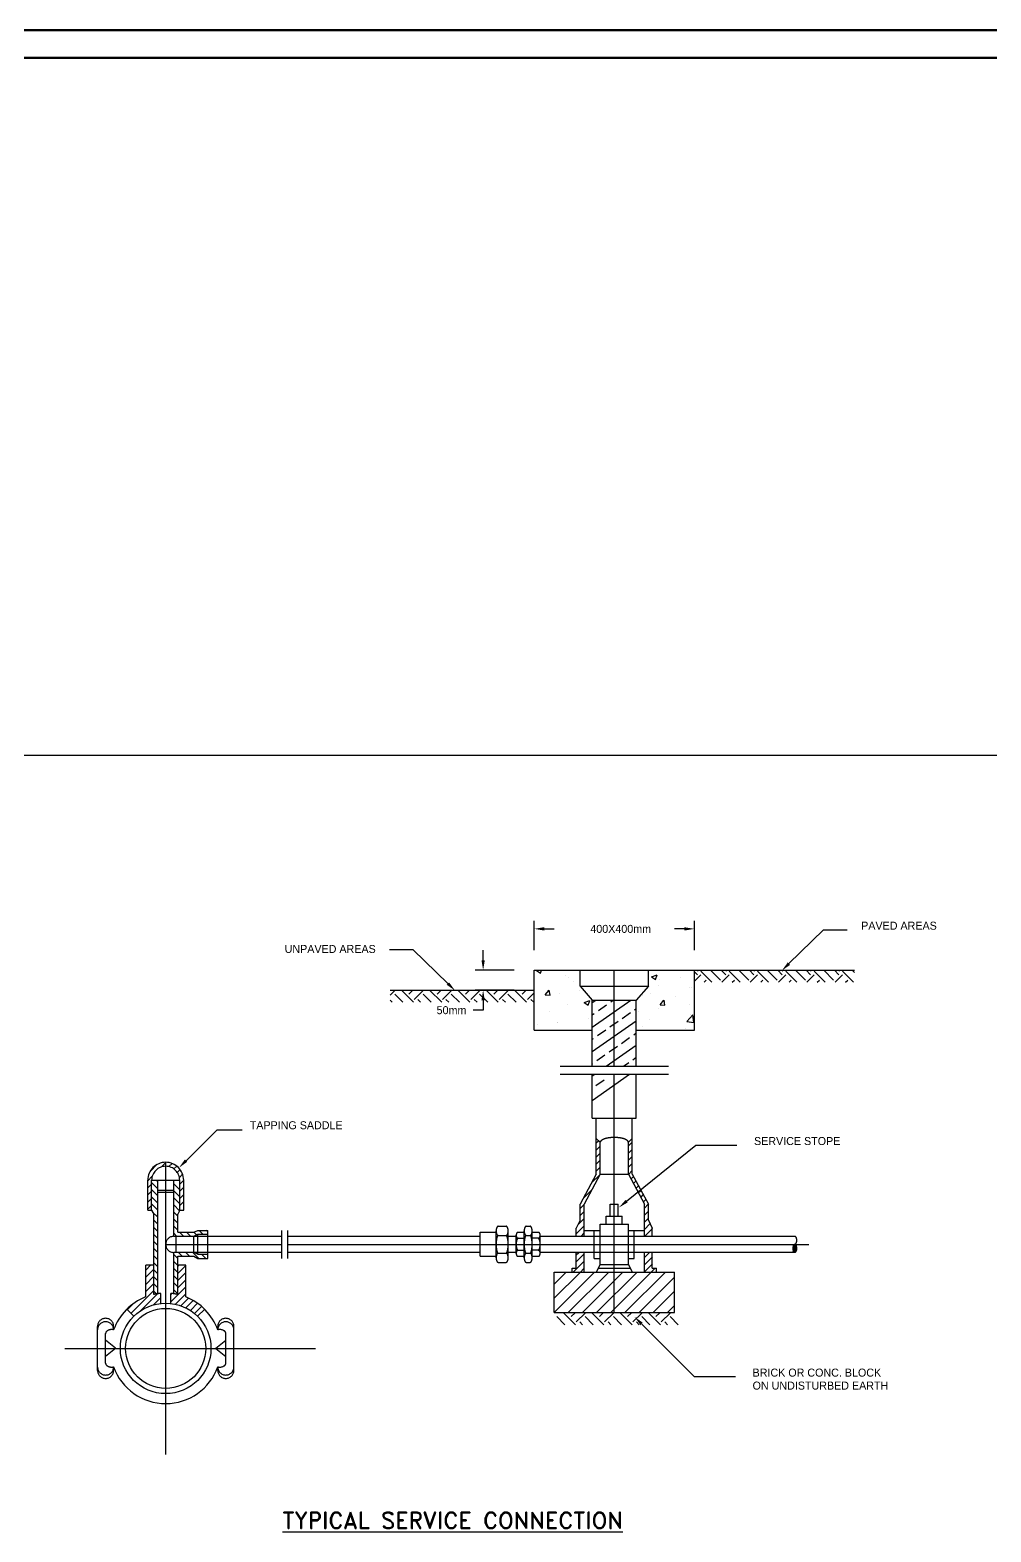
# Model space of a CAD drawing. Extents: x 787 to 1019, y 199 to 803.
# Drawn here: x 879.84 to 893.82, y 244.05 to 265.92 of the extents above; entities that cross this region are included whole.
import ezdxf
from ezdxf.enums import TextEntityAlignment as Align

# ---------------------------------------------------------------- set-up
doc = ezdxf.new("R2010")
doc.units = 0
doc.header["$MEASUREMENT"] = 0
doc.header["$PDMODE"] = 35
doc.header["$PDSIZE"] = 0.5
doc.linetypes.add('CENTER', pattern=[50.8, 31.75, -6.35, 6.35, -6.35])
doc.layers.get('0').update_dxf_attribs({"color": 252, "linetype": 'CONTINUOUS', "lineweight": 30})
doc.layers.get('Defpoints').update_dxf_attribs({"color": 252, "linetype": 'CONTINUOUS'})
for name, color, linetype in [('00', 7, 'CONTINUOUS'), ('A', 1, 'CENTER'), ('BORDER', 9, 'CONTINUOUS'), ('C', 1, 'CENTER')]:
    doc.layers.add(name, color=color, linetype=linetype)
doc.layers.add('UG-BORDER', color=20, linetype='CONTINUOUS', lineweight=80)
doc.styles.add('RD', font='ROMAND.shx', dxfattribs={"width": 1.2, "height": 200})

# ---------------------------------------------------------------- blocks, each defined once
blk = doc.blocks.new('*X74')
at = {"color": 0}
for p, q in [((247.1, 307.98), (246.71, 308.37)), ((247.1, 306.22), (245.6, 307.72)), ((247.1, 304.45), (245.6, 305.95)), ((247.1, 302.68), (245.6, 304.18)), ((252.6, 306.02), (251.1, 307.52)), ((252.6, 304.25), (251.1, 305.75)), ((252.6, 302.48), (251.1, 303.98)), ((247.1, 300.91), (245.6, 302.41)), ((247.1, 299.14), (245.82, 300.42)), ((252.54, 300.77), (251.1, 302.22)), ((252.1, 299.45), (251.1, 300.45)), ((247.1, 297.38), (246.1, 298.38)), ((247.1, 295.61), (246.1, 296.61)), ((252.1, 297.68), (251.1, 298.68)), ((252.1, 295.91), (251.1, 296.91)), ((247.1, 293.84), (246.1, 294.84)), ((247.1, 292.07), (246.1, 293.07)), ((251.87, 294.37), (251.1, 295.14)), ((253.64, 294.37), (252.64, 295.37)), ((255.4, 294.37), (254.4, 295.37)), ((256.81, 294.73), (256.15, 295.4)), ((258.44, 294.87), (257.44, 295.87)), ((259.6, 295.48), (259.21, 295.87)), ((247.1, 290.31), (246.1, 291.31)), ((247.1, 288.54), (246.1, 289.54)), ((252.1, 288.84), (251.1, 289.84)), ((253.33, 289.37), (252.33, 290.37)), ((255.1, 289.37), (254.1, 290.37)), ((257.37, 288.87), (255.87, 290.37)), ((259.14, 288.87), (258.14, 289.87)), ((247.1, 286.77), (246.1, 287.77)), ((247.1, 285), (246.1, 286)), ((252.1, 287.07), (251.1, 288.07)), ((252.1, 285.31), (251.1, 286.31)), ((247.1, 283.23), (246.1, 284.23)), ((247.1, 281.47), (246.1, 282.47)), ((252.1, 283.54), (251.1, 284.54)), ((252.1, 281.77), (251.1, 282.77)), ((246.81, 279.98), (246.1, 280.7)), ((252.1, 280), (251.1, 281))]:
    blk.add_line(p, q, dxfattribs=at)
blk = doc.blocks.new('*X71')
at = {"color": 0}
for p, q in [((294.28, 258.93), (294.58, 259.23)), ((294.28, 257.16), (296.28, 259.16)), ((294.28, 255.39), (296.28, 257.39)), ((294.28, 253.62), (296.28, 255.62)), ((292.53, 250.11), (296.28, 253.86)), ((292.53, 251.87), (292.83, 252.17)), ((293.69, 249.5), (296.28, 252.09)), ((295.07, 249.1), (296.98, 251.02)), ((296.31, 248.58), (298.15, 250.42)), ((297.43, 247.94), (299.23, 249.74)), ((298.45, 247.19), (300.23, 248.96))]:
    blk.add_line(p, q, dxfattribs=at)
blk = doc.blocks.new('*X72')
at = {"color": 0}
for p, q in [((286.28, 258), (287.51, 259.23)), ((286.28, 256.23), (288.28, 258.23)), ((286.28, 254.46), (288.28, 256.46)), ((282.57, 247.21), (288.28, 252.93)), ((284.92, 247.79), (289.23, 252.1)), ((286.28, 252.69), (288.28, 254.69)), ((281.69, 248.1), (283.31, 249.72)), ((288.23, 249.34), (290.03, 251.14))]:
    blk.add_line(p, q, dxfattribs=at)
blk = doc.blocks.new('*X73')
at = {"color": 0}
for p, q in [((245.18, 310.59), (246.88, 312.29)), ((248.08, 311.72), (249.23, 312.87)), ((249.9, 311.78), (250.7, 312.57)), ((251.12, 311.23), (251.84, 311.94)), ((244.6, 308.24), (245.75, 309.39)), ((251.99, 310.33), (252.71, 311.05)), ((252.52, 309.09), (253.33, 309.9)), ((252.6, 307.4), (253.6, 308.4)), ((244.6, 306.47), (245.6, 307.47)), ((244.6, 304.7), (245.6, 305.7)), ((252.6, 305.63), (253.6, 306.63)), ((252.6, 303.86), (253.6, 304.86)), ((244.6, 302.93), (245.6, 303.93)), ((244.6, 301.16), (245.6, 302.16)), ((252.6, 302.09), (253.6, 303.09))]:
    blk.add_line(p, q, dxfattribs=at)
blk = doc.blocks.new('*X79')
at = {"color": 0}
for p, q in [((346.1, 275.38), (356.08, 285.37)), ((346.1, 278.92), (352.55, 285.37)), ((346.1, 282.46), (349.01, 285.37)), ((349.62, 275.37), (359.62, 285.37)), ((353.15, 275.37), (363.15, 285.37)), ((356.69, 275.37), (366.69, 285.37)), ((360.22, 275.37), (370.22, 285.37)), ((363.76, 275.37), (373.76, 285.37)), ((367.29, 275.37), (376.1, 284.17)), ((370.83, 275.37), (376.1, 280.64)), ((374.37, 275.37), (376.1, 277.1))]:
    blk.add_line(p, q, dxfattribs=at)
blk = doc.blocks.new('*X75')
at = {"color": 0}
for p, q in [((356.6, 317.7), (357.16, 318.27)), ((356.6, 315.94), (357.6, 316.94)), ((364.6, 316.87), (365.6, 317.87)), ((364.6, 315.1), (365.6, 316.1)), ((356.6, 314.17), (357.6, 315.17)), ((356.6, 312.4), (357.6, 313.4)), ((356.6, 310.63), (357.6, 311.63)), ((364.6, 313.33), (365.6, 314.33)), ((364.6, 311.56), (365.6, 312.56)), ((355.45, 307.72), (357.59, 309.86)), ((364.62, 309.82), (365.6, 310.79)), ((365.24, 308.67), (365.89, 309.32)), ((365.85, 307.52), (366.5, 308.17)), ((353.43, 303.93), (355.57, 306.07)), ((366.47, 306.36), (367.12, 307.01)), ((367.08, 305.21), (367.73, 305.86)), ((367.7, 304.06), (368.35, 304.71)), ((352.6, 301.33), (353.6, 302.33)), ((352.6, 299.56), (353.6, 300.56)), ((368.31, 302.9), (368.96, 303.56)), ((368.6, 301.42), (369.58, 302.4)), ((368.6, 299.65), (369.6, 300.65)), ((351.6, 295.03), (353.6, 297.03)), ((352.02, 297.22), (353.6, 298.79)), ((368.6, 297.88), (369.6, 298.88)), ((368.6, 296.12), (370.01, 297.53)), ((352.71, 294.37), (353.6, 295.26)), ((368.62, 294.37), (370.6, 296.35)), ((370.38, 294.37), (370.6, 294.58)), ((351.6, 289.72), (352.24, 290.37)), ((351.6, 287.96), (353.6, 289.96)), ((368.6, 289.05), (369.92, 290.37)), ((368.6, 287.28), (370.6, 289.28)), ((350.78, 285.37), (353.6, 288.19)), ((352.55, 285.37), (353.6, 286.42)), ((368.6, 285.51), (370.6, 287.51)), ((370.22, 285.37), (371.22, 286.37))]:
    blk.add_line(p, q, dxfattribs=at)
blk = doc.blocks.new('*X76')
at = {"color": 0}
for p, q in [((405.67, 291.47), (406.42, 292.23)), ((405.67, 291.29), (406.5, 292.12)), ((406.53, 290.68), (405.67, 291.53)), ((406.46, 290.57), (405.67, 291.36)), ((405.68, 291.13), (406.55, 292)), ((406.38, 290.47), (405.68, 291.18)), ((405.69, 291.67), (406.33, 292.31)), ((406.58, 290.8), (405.69, 291.69)), ((405.71, 290.98), (406.6, 291.87)), ((406.28, 290.4), (405.71, 290.97)), ((406.62, 290.94), (405.72, 291.84)), ((405.74, 291.9), (406.21, 292.37)), ((405.74, 290.84), (406.63, 291.73)), ((406.65, 291.09), (405.77, 291.97)), ((405.79, 290.71), (406.66, 291.58)), ((406.13, 290.37), (405.79, 290.71)), ((406.66, 291.25), (405.82, 292.09)), ((405.85, 290.59), (406.67, 291.41)), ((406.67, 291.42), (405.89, 292.2)), ((405.93, 290.5), (406.66, 291.23)), ((406.65, 291.62), (405.98, 292.29)), ((406.02, 290.41), (406.64, 291.03)), ((406.61, 291.83), (406.09, 292.36)), ((406.16, 290.37), (406.57, 290.78)), ((406.49, 292.13), (406.27, 292.35))]:
    blk.add_line(p, q, dxfattribs=at)
blk = doc.blocks.new('*X80')
at = {"color": 0}
for p, q in [((341.66, 360.81), (341.81, 360.87)), ((341.66, 360.81), (342.66, 360.14)), ((342.66, 360.14), (342.9, 360.87)), ((348.95, 359.58), (348.95, 359.58)), ((349.77, 358.99), (349.77, 358.99)), ((350.8, 357.93), (350.8, 357.93)), ((370.4, 359.21), (371.8, 359.75)), ((370.4, 359.21), (371.4, 358.54)), ((371.4, 358.54), (371.8, 359.75)), ((372.15, 357.03), (372.15, 357.03)), ((372.51, 358.45), (372.51, 358.45)), ((377.51, 359.11), (377.51, 359.11)), ((379.92, 356.59), (379.92, 356.59)), ((380.29, 356.52), (380.29, 356.52)), ((343.86, 354.74), (344.82, 355.89)), ((343.86, 354.74), (345.06, 354.64)), ((344.34, 355.69), (344.34, 355.69)), ((345.06, 354.64), (344.82, 355.89)), ((347.3, 355.13), (347.3, 355.13)), ((352.3, 355.79), (352.3, 355.79)), ((353.6, 352.76), (355, 353.3)), ((353.6, 352.76), (354.59, 352.09)), ((354.59, 352.09), (355, 353.3)), ((368.25, 354.58), (368.25, 354.58)), ((370.02, 355.11), (370.02, 355.11)), ((372.55, 352.23), (373.51, 353.38)), ((373.75, 352.13), (373.52, 353.38)), ((376.37, 354.34), (376.37, 354.34)), ((344.93, 350.58), (344.93, 350.58)), ((349.53, 352.33), (349.53, 352.33)), ((367.25, 350.56), (367.25, 350.56)), ((372.25, 351.22), (372.25, 351.22)), ((372.55, 352.23), (373.75, 352.13)), ((379.17, 348.06), (380.73, 349.69)), ((379.83, 352.22), (379.83, 352.22)), ((380.05, 349.86), (380.05, 349.86)), ((380.95, 347.79), (380.73, 349.69)), ((342.03, 347.24), (342.03, 347.24)), ((346.82, 347.76), (346.82, 347.76)), ((347.04, 347.9), (347.04, 347.9)), ((354.62, 348.9), (354.62, 348.9)), ((368.17, 346.86), (368.17, 346.86)), ((369.78, 348.45), (369.78, 348.45)), ((378.85, 346.41), (378.85, 346.41)), ((379.17, 348.06), (380.95, 347.79))]:
    blk.add_line(p, q, dxfattribs=at)
blk = doc.blocks.new('*X77')
at = {"color": 0}
for p, q in [((305.1, 354.59), (306.37, 355.87)), ((305.62, 352.87), (305.1, 353.4)), ((308.27, 352.87), (306.27, 354.88)), ((310.93, 352.87), (307.93, 355.87)), ((309.8, 354.88), (310.79, 355.87)), ((311.13, 353.55), (313.44, 355.87)), ((312.69, 352.87), (312.01, 353.55)), ((315.35, 352.87), (313.34, 354.88)), ((318, 352.87), (315, 355.87)), ((316.87, 354.88), (317.86, 355.87)), ((318.2, 353.55), (320.52, 355.87)), ((319.76, 352.87), (319.08, 353.55)), ((322.42, 352.87), (320.41, 354.88)), ((325.07, 352.87), (322.07, 355.87)), ((323.94, 354.88), (324.93, 355.87)), ((325.27, 353.55), (327.59, 355.87)), ((326.84, 352.87), (326.15, 353.55)), ((329.49, 352.87), (327.48, 354.88)), ((332.14, 352.87), (329.14, 355.87)), ((331.01, 354.88), (332.01, 355.87)), ((332.34, 353.55), (334.66, 355.87)), ((333.91, 352.87), (333.22, 353.55)), ((336.56, 352.87), (334.55, 354.88)), ((339.21, 352.87), (336.21, 355.87)), ((338.09, 354.88), (339.08, 355.87)), ((339.41, 353.55), (341.1, 355.24)), ((340.98, 352.87), (340.3, 353.55))]:
    blk.add_line(p, q, dxfattribs=at)
blk = doc.blocks.new('*X78')
at = {"color": 0}
for p, q in [((381.84, 359.74), (381.1, 360.48)), ((381.84, 360.62), (382.08, 360.87)), ((385.48, 357.87), (382.72, 360.62)), ((387.58, 358.41), (385.13, 360.87)), ((388.91, 359.74), (387.78, 360.87)), ((388.91, 360.62), (389.15, 360.87)), ((392.55, 357.87), (389.79, 360.62)), ((394.65, 358.41), (392.2, 360.87)), ((395.98, 359.74), (394.85, 360.87)), ((395.98, 360.62), (396.23, 360.87)), ((399.62, 357.87), (396.86, 360.62)), ((401.73, 358.41), (399.27, 360.87)), ((403.05, 359.74), (401.92, 360.87)), ((403.05, 360.62), (403.3, 360.87)), ((406.69, 357.87), (403.93, 360.62)), ((408.8, 358.41), (406.34, 360.87)), ((410.12, 359.74), (408.99, 360.87)), ((410.12, 360.62), (410.37, 360.87)), ((413.76, 357.87), (411.01, 360.62)), ((415.87, 358.41), (413.41, 360.87)), ((417.19, 359.74), (416.06, 360.87)), ((417.19, 360.62), (417.44, 360.87)), ((420.83, 357.87), (418.08, 360.62)), ((421.1, 360.26), (420.48, 360.87)), ((381.1, 358.11), (382.72, 359.74)), ((383.5, 357.87), (384.05, 358.41)), ((387.92, 357.87), (389.79, 359.74)), ((390.57, 357.87), (391.12, 358.41)), ((394.99, 357.87), (396.86, 359.74)), ((397.65, 357.87), (398.19, 358.41)), ((402.06, 357.87), (403.93, 359.74)), ((404.72, 357.87), (405.26, 358.41)), ((409.14, 357.87), (411.01, 359.74)), ((411.79, 357.87), (412.33, 358.41)), ((416.21, 357.87), (418.08, 359.74)), ((418.86, 357.87), (419.4, 358.41))]:
    blk.add_line(p, q, dxfattribs=at)

msp = doc.modelspace()

# ---------------------------------------------------------------- linework, layer by layer
at = {"color": 0, "linetype": 'ByBlock'}
for p, q in [((887.171, 252.525), (887.171, 252.951)), ((887.317, 252.835), (887.462, 252.835)), ((889.357, 252.835), (889.211, 252.835)), ((889.502, 252.525), (889.502, 252.951)), ((886.428, 252.379), (886.428, 252.525)), ((886.88, 252.234), (886.312, 252.234)), ((886.88, 251.942), (886.312, 251.942)), ((886.428, 251.796), (886.428, 251.651)), ((886.428, 251.651), (886.282, 251.651))]:
    msp.add_line(p, q, dxfattribs=at)
at = {"color": 0}
for p, q in [((888.016, 251.405), (888.575, 251.796)), ((888.016, 251.761), (888.067, 251.796)), ((888.106, 251.646), (888.225, 251.729)), ((888.285, 251.771), (888.321, 251.796)), ((888.016, 251.583), (888.046, 251.604)), ((888.452, 251.532), (888.571, 251.616)), ((888.631, 251.658), (888.657, 251.676)), ((888.016, 251.049), (888.657, 251.498)), ((888.094, 251.282), (888.213, 251.365)), ((888.273, 251.407), (888.392, 251.491)), ((888.619, 251.294), (888.657, 251.32)), ((888.016, 251.227), (888.034, 251.24)), ((888.218, 250.835), (888.657, 251.142)), ((888.261, 251.043), (888.381, 251.127)), ((888.44, 251.168), (888.56, 251.252)), ((888.016, 250.871), (888.022, 250.876)), ((888.082, 250.918), (888.201, 251.001)), ((888.472, 250.835), (888.548, 250.888)), ((888.607, 250.93), (888.657, 250.965)), ((888.016, 250.338), (888.56, 250.718)), ((888.016, 250.694), (888.052, 250.718)), ((888.07, 250.554), (888.19, 250.637)), ((887.618, 247.071), (887.501, 247.188)), ((887.773, 247.071), (887.598, 247.246)), ((887.707, 247.188), (887.765, 247.246)), ((887.784, 247.111), (887.919, 247.246)), ((888.03, 247.071), (887.913, 247.188)), ((888.185, 247.071), (888.01, 247.246)), ((888.119, 247.188), (888.177, 247.246)), ((888.196, 247.111), (888.331, 247.246)), ((888.442, 247.071), (888.325, 247.188)), ((888.597, 247.071), (888.422, 247.246)), ((888.531, 247.188), (888.589, 247.246)), ((888.608, 247.111), (888.743, 247.246)), ((888.854, 247.071), (888.737, 247.188)), ((889.009, 247.071), (888.834, 247.246)), ((888.943, 247.188), (889.001, 247.246)), ((889.021, 247.111), (889.156, 247.246)), ((889.266, 247.071), (889.149, 247.188)), ((887.876, 247.071), (887.836, 247.111)), ((888.288, 247.071), (888.248, 247.111)), ((888.7, 247.071), (888.66, 247.111)), ((889.112, 247.071), (889.072, 247.111))]:
    msp.add_line(p, q, dxfattribs=at)
at = {"color": 0, "linetype": 'ByBlock'}
for points in [[(887.317, 252.859), (887.317, 252.811), (887.171, 252.835)], [(889.357, 252.859), (889.357, 252.811), (889.502, 252.835)], [(886.404, 252.379), (886.452, 252.379), (886.428, 252.234)], [(886.404, 251.796), (886.452, 251.796), (886.428, 251.942)]]:
    msp.add_solid(points, dxfattribs=at)
at = {"layer": 'A', "color": 0}
for p, q in [((890.878, 252.329), (891.383, 252.823)), ((891.383, 252.823), (891.726, 252.823)), ((885.411, 252.532), (885.068, 252.532)), ((885.916, 252.038), (885.411, 252.532)), ((882.105, 249.459), (882.556, 249.909)), ((882.556, 249.909), (882.92, 249.909)), ((888.516, 248.869), (889.522, 249.687)), ((889.522, 249.687), (890.121, 249.687)), ((888.735, 247.081), (889.501, 246.315)), ((889.501, 246.315), (890.1, 246.315))]:
    msp.add_line(p, q, dxfattribs=at)
at = {"layer": 'A'}
for p, q in [((887.171, 252.234), (888.832, 252.234)), ((887.171, 251.359), (887.171, 252.234)), ((887.841, 252), (887.841, 252.234)), ((888.832, 252.234), (889.502, 252.234)), ((888.832, 252), (888.832, 252.234)), ((889.502, 252.234), (891.833, 252.234)), ((889.502, 251.359), (889.502, 252.234)), ((887.841, 252), (888.832, 252)), ((887.841, 252), (888.016, 251.796)), ((888.832, 252), (888.657, 251.796)), ((885.073, 251.942), (887.171, 251.942)), ((888.016, 250.835), (888.016, 251.796)), ((888.016, 251.796), (888.657, 251.796)), ((888.657, 250.835), (888.657, 251.796)), ((887.171, 251.359), (888.016, 251.359)), ((888.657, 251.359), (889.502, 251.359)), ((887.55, 250.835), (889.123, 250.835)), ((887.55, 250.718), (889.123, 250.718)), ((888.016, 250.077), (888.016, 250.718)), ((888.657, 250.077), (888.657, 250.718)), ((888.016, 250.077), (888.657, 250.077)), ((888.074, 249.261), (888.074, 250.077)), ((888.599, 249.261), (888.599, 250.077)), ((888.133, 249.728), (888.074, 249.782)), ((888.541, 249.728), (888.599, 249.782)), ((888.133, 249.261), (888.133, 249.728)), ((888.541, 249.261), (888.541, 249.728)), ((881.547, 248.737), (881.547, 249.174)), ((881.605, 248.737), (881.605, 249.174)), ((881.605, 249.174), (881.809, 249.174)), ((881.693, 247.522), (881.693, 249.174)), ((881.809, 249.174), (882.013, 249.174)), ((881.926, 248.358), (881.926, 249.174)), ((882.013, 248.737), (882.013, 249.174)), ((882.072, 248.737), (882.072, 249.174)), ((888.074, 249.261), (887.841, 248.824)), ((888.133, 249.261), (887.9, 248.824)), ((888.133, 249.261), (888.541, 249.261)), ((888.541, 249.261), (888.774, 248.824)), ((888.599, 249.261), (888.832, 248.824)), ((881.693, 249.028), (881.926, 249.028)), ((881.693, 248.999), (881.926, 248.999)), ((881.547, 248.737), (881.605, 248.737)), ((881.605, 248.737), (881.635, 248.679)), ((881.635, 247.511), (881.635, 248.679)), ((882.013, 248.737), (881.984, 248.679)), ((881.984, 248.416), (881.984, 248.679)), ((882.013, 248.737), (882.072, 248.737)), ((887.841, 248.591), (887.841, 248.824)), ((887.9, 248.358), (887.9, 248.824)), ((888.278, 248.649), (888.278, 248.824)), ((888.278, 248.824), (888.395, 248.824)), ((888.395, 248.649), (888.395, 248.824)), ((888.774, 248.358), (888.774, 248.824)), ((888.832, 248.591), (888.832, 248.824)), ((886.647, 248.504), (886.763, 248.504)), ((887.055, 248.504), (887.113, 248.504)), ((887.841, 248.591), (887.783, 248.475)), ((887.783, 248.358), (887.783, 248.475)), ((888.133, 248.533), (888.541, 248.533)), ((888.133, 247.95), (888.133, 248.533)), ((888.22, 248.533), (888.22, 248.649)), ((888.22, 248.649), (888.453, 248.649)), ((888.453, 248.533), (888.453, 248.649)), ((888.541, 247.95), (888.541, 248.533)), ((888.832, 248.591), (888.89, 248.475)), ((888.89, 248.358), (888.89, 248.475)), ((881.926, 248.358), (883.499, 248.358)), ((881.957, 248.358), (881.957, 248.125)), ((881.984, 248.416), (882.217, 248.416)), ((882.217, 248.416), (882.276, 248.445)), ((882.217, 248.358), (882.276, 248.387)), ((882.217, 248.125), (882.217, 248.358)), ((882.276, 248.445), (882.421, 248.445)), ((882.276, 248.387), (882.421, 248.387)), ((882.276, 248.096), (882.276, 248.387)), ((882.421, 248.387), (882.421, 248.445)), ((882.421, 248.037), (882.421, 248.445)), ((883.499, 248.037), (883.499, 248.445)), ((883.587, 248.037), (883.587, 248.445)), ((883.587, 248.358), (886.384, 248.358)), ((886.384, 248.416), (886.617, 248.416)), ((886.384, 248.067), (886.384, 248.416)), ((886.617, 248.046), (886.617, 248.437)), ((886.647, 248.37), (886.763, 248.37)), ((886.792, 248.046), (886.792, 248.437)), ((886.792, 248.358), (886.909, 248.358)), ((886.909, 248.11), (886.909, 248.373)), ((886.938, 248.416), (887.025, 248.416)), ((886.938, 248.329), (887.025, 248.329)), ((887.025, 248.046), (887.025, 248.437)), ((887.055, 248.37), (887.113, 248.37)), ((887.142, 248.046), (887.142, 248.437)), ((887.142, 248.416), (887.229, 248.416)), ((887.229, 248.329), (887.142, 248.329)), ((887.258, 248.11), (887.258, 248.373)), ((887.258, 248.358), (890.963, 248.358)), ((887.783, 248.358), (887.9, 248.358)), ((887.9, 248.445), (888.133, 248.445)), ((888.045, 248.037), (888.045, 248.445)), ((888.541, 248.445), (888.774, 248.445)), ((888.628, 248.037), (888.628, 248.445)), ((888.774, 248.358), (888.89, 248.358)), ((881.926, 248.125), (883.499, 248.125)), ((881.926, 247.522), (881.926, 248.125)), ((881.984, 248.067), (882.217, 248.067)), ((881.984, 247.511), (881.984, 248.067)), ((882.217, 248.125), (882.276, 248.096)), ((882.217, 248.067), (882.276, 248.037)), ((882.276, 248.096), (882.421, 248.096)), ((882.276, 248.037), (882.421, 248.037)), ((883.587, 248.125), (886.384, 248.125)), ((886.384, 248.067), (886.617, 248.067)), ((886.647, 248.113), (886.763, 248.113)), ((886.792, 248.125), (886.909, 248.125)), ((886.938, 248.154), (887.025, 248.154)), ((886.938, 248.067), (887.025, 248.067)), ((887.055, 248.113), (887.113, 248.113)), ((887.229, 248.154), (887.142, 248.154)), ((887.142, 248.067), (887.229, 248.067)), ((887.258, 248.125), (890.963, 248.125)), ((887.783, 247.892), (887.783, 248.125)), ((887.783, 248.125), (887.9, 248.125)), ((887.9, 247.834), (887.9, 248.125)), ((888.045, 248.037), (888.133, 248.037)), ((888.541, 248.037), (888.628, 248.037)), ((888.774, 247.834), (888.774, 248.125)), ((888.774, 248.125), (888.89, 248.125)), ((888.89, 247.892), (888.89, 248.125)), ((881.518, 247.476), (881.518, 247.937)), ((881.635, 247.937), (881.518, 247.937)), ((882.101, 247.937), (881.984, 247.937)), ((882.101, 247.476), (882.101, 247.937)), ((886.647, 247.979), (886.763, 247.979)), ((887.055, 247.979), (887.113, 247.979)), ((887.462, 247.834), (889.211, 247.834)), ((887.462, 247.251), (887.462, 247.834)), ((887.725, 247.834), (887.725, 247.892)), ((887.725, 247.892), (887.783, 247.892)), ((888.133, 247.95), (888.074, 247.834)), ((888.104, 247.892), (888.57, 247.892)), ((888.133, 247.95), (888.541, 247.95)), ((888.541, 247.95), (888.599, 247.834)), ((888.774, 247.834), (888.949, 247.834)), ((888.89, 247.892), (888.949, 247.892)), ((888.949, 247.834), (888.949, 247.892)), ((889.211, 247.251), (889.211, 247.834)), ((881.737, 247.381), (881.737, 247.527)), ((881.882, 247.381), (881.882, 247.527)), ((881.345, 247.193), (881.242, 247.296)), ((882.274, 247.193), (882.377, 247.296)), ((887.462, 247.251), (889.211, 247.251)), ((880.819, 246.406), (880.819, 247.047)), ((880.935, 246.51), (880.935, 246.943)), ((881.052, 246.996), (881.052, 247.047)), ((882.567, 246.996), (882.567, 247.047)), ((882.684, 246.51), (882.684, 246.943)), ((882.8, 246.406), (882.8, 247.047)), ((881.078, 246.729), (880.935, 246.846)), ((881.078, 246.724), (880.935, 246.607)), ((882.541, 246.729), (882.684, 246.846)), ((882.541, 246.724), (882.684, 246.607)), ((881.052, 246.406), (881.052, 246.456)), ((882.567, 246.406), (882.567, 246.456))]:
    msp.add_line(p, q, dxfattribs=at)
for points in [[(888.541, 249.728, 0.224478), (888.53, 249.749, 0.090157), (888.481, 249.777, 0.047009), (888.42, 249.791, 0.035007), (888.337, 249.797, 0.035007), (888.253, 249.791, 0.047009), (888.192, 249.777, 0.090157), (888.143, 249.749, 0.224478), (888.133, 249.728, 0.224478)], [(886.647, 248.504, 0.192625), (886.637, 248.5, 0.100207), (886.626, 248.484, 0.058051), (886.62, 248.464, 0.044575), (886.617, 248.437, 0.044575), (886.62, 248.409, 0.058051), (886.626, 248.389, 0.100207), (886.637, 248.373, 0.192625), (886.647, 248.37, 0.192625)], [(886.763, 248.504, -0.192625), (886.773, 248.5, -0.100207), (886.784, 248.484, -0.058051), (886.79, 248.464, -0.044575), (886.792, 248.437, -0.044575), (886.79, 248.409, -0.058051), (886.784, 248.389, -0.100207), (886.773, 248.373, -0.192625), (886.763, 248.37, -0.192625)], [(887.055, 248.504, 0.192625), (887.045, 248.5, 0.100207), (887.034, 248.484, 0.058051), (887.028, 248.464, 0.044575), (887.025, 248.437, 0.044575), (887.028, 248.409, 0.058051), (887.034, 248.389, 0.100207), (887.045, 248.373, 0.192625), (887.055, 248.37, 0.192625)], [(887.113, 248.504, -0.192625), (887.122, 248.5, -0.100207), (887.133, 248.484, -0.058051), (887.139, 248.464, -0.044575), (887.142, 248.437, -0.044575), (887.139, 248.409, -0.058051), (887.133, 248.389, -0.100207), (887.122, 248.373, -0.192625), (887.113, 248.37, -0.192625)], [(886.647, 248.37, 0.27379), (886.638, 248.365, 0.069702), (886.626, 248.332, 0.032415), (886.62, 248.294, 0.02347), (886.617, 248.241, 0.02347), (886.62, 248.189, 0.032415), (886.626, 248.151, 0.069702), (886.638, 248.118, 0.27379), (886.647, 248.113, 0.27379)], [(886.763, 248.37, -0.27379), (886.771, 248.365, -0.069702), (886.784, 248.332, -0.032415), (886.79, 248.294, -0.02347), (886.792, 248.241, -0.02347), (886.79, 248.189, -0.032415), (886.784, 248.151, -0.069702), (886.771, 248.118, -0.27379), (886.763, 248.113, -0.27379)], [(886.938, 248.416, 0.139889), (886.927, 248.413, 0.107118), (886.917, 248.403, 0.079812), (886.911, 248.39, 0.067459), (886.909, 248.373, 0.067459)], [(886.909, 248.373, 0.067459), (886.911, 248.355, 0.079812), (886.917, 248.342, 0.107118), (886.927, 248.332, 0.139889), (886.938, 248.329, 0.139889)], [(886.938, 248.329, 0.22708), (886.929, 248.325, 0.089204), (886.917, 248.303, 0.046169), (886.911, 248.277, 0.034314), (886.909, 248.241, 0.034314), (886.911, 248.206, 0.046169), (886.917, 248.18, 0.089204), (886.929, 248.158, 0.22708), (886.938, 248.154, 0.22708)], [(887.055, 248.37, 0.27379), (887.046, 248.365, 0.069702), (887.034, 248.332, 0.032415), (887.028, 248.294, 0.02347), (887.025, 248.241, 0.02347), (887.028, 248.189, 0.032415), (887.034, 248.151, 0.069702), (887.046, 248.118, 0.27379), (887.055, 248.113, 0.27379)], [(887.113, 248.37, -0.27379), (887.121, 248.365, -0.069702), (887.133, 248.332, -0.032415), (887.139, 248.294, -0.02347), (887.142, 248.241, -0.02347), (887.139, 248.189, -0.032415), (887.133, 248.151, -0.069702), (887.121, 248.118, -0.27379), (887.113, 248.113, -0.27379)], [(887.229, 248.416, -0.139889), (887.24, 248.413, -0.107118), (887.25, 248.403, -0.079812), (887.256, 248.39, -0.067459), (887.258, 248.373, -0.067459)], [(887.258, 248.373, -0.067459), (887.256, 248.355, -0.079812), (887.25, 248.342, -0.107118), (887.24, 248.332, -0.139889), (887.229, 248.329, -0.139889)], [(887.229, 248.329, -0.22708), (887.238, 248.325, -0.089204), (887.25, 248.303, -0.046169), (887.256, 248.277, -0.034314), (887.258, 248.241, -0.034314), (887.256, 248.206, -0.046169), (887.25, 248.18, -0.089204), (887.238, 248.158, -0.22708), (887.229, 248.154, -0.22708)], [(890.993, 248.3, 0.051099), (890.99, 248.323, 0.064948), (890.984, 248.341, 0.104203), (890.973, 248.354, 0.174705), (890.963, 248.358, 0.174705)], [(890.963, 248.241, 0.174705), (890.973, 248.245, 0.104203), (890.984, 248.259, 0.064948), (890.99, 248.276, 0.051099), (890.993, 248.3, 0.051099)], [(886.647, 248.113, 0.192625), (886.637, 248.109, 0.100207), (886.626, 248.094, 0.058051), (886.62, 248.073, 0.044575), (886.617, 248.046, 0.044575), (886.62, 248.019, 0.058051), (886.626, 247.999, 0.100207), (886.637, 247.983, 0.192625), (886.647, 247.979, 0.192625)], [(886.763, 248.113, -0.192625), (886.773, 248.109, -0.100207), (886.784, 248.094, -0.058051), (886.79, 248.073, -0.044575), (886.792, 248.046, -0.044575), (886.79, 248.019, -0.058051), (886.784, 247.999, -0.100207), (886.773, 247.983, -0.192625), (886.763, 247.979, -0.192625)], [(886.909, 248.11, -0.067459), (886.911, 248.128, -0.079812), (886.917, 248.141, -0.107118), (886.927, 248.151, -0.139889), (886.938, 248.154, -0.139889)], [(886.938, 248.067, -0.139889), (886.927, 248.07, -0.107118), (886.917, 248.079, -0.079812), (886.911, 248.093, -0.067459), (886.909, 248.11, -0.067459)], [(887.055, 248.113, 0.192625), (887.045, 248.109, 0.100207), (887.034, 248.094, 0.058051), (887.028, 248.073, 0.044575), (887.025, 248.046, 0.044575), (887.028, 248.019, 0.058051), (887.034, 247.999, 0.100207), (887.045, 247.983, 0.192625), (887.055, 247.979, 0.192625)], [(887.113, 248.113, -0.192625), (887.122, 248.109, -0.100207), (887.133, 248.094, -0.058051), (887.139, 248.073, -0.044575), (887.142, 248.046, -0.044575), (887.139, 248.019, -0.058051), (887.133, 247.999, -0.100207), (887.122, 247.983, -0.192625), (887.113, 247.979, -0.192625)], [(887.258, 248.11, 0.067459), (887.256, 248.128, 0.079812), (887.25, 248.141, 0.107118), (887.24, 248.151, 0.139889), (887.229, 248.154, 0.139889)], [(887.229, 248.067, 0.139889), (887.24, 248.07, 0.107118), (887.25, 248.079, 0.079812), (887.256, 248.093, 0.067459), (887.258, 248.11, 0.067459)]]:
    msp.add_lwpolyline(points, format="xyb", dxfattribs=at)
msp.add_lwpolyline([(890.993, 248.183, 0.051099), (890.99, 248.207, 0.064948), (890.984, 248.224, 0.104203), (890.973, 248.238, 0.174705), (890.963, 248.241, 0.174705), (890.954, 248.238, 0.104203), (890.943, 248.224, 0.064948), (890.937, 248.207, 0.051099), (890.934, 248.183, 0.051099), (890.937, 248.16, 0.064948), (890.943, 248.142, 0.104203), (890.954, 248.128, 0.174705), (890.963, 248.125, 0.174705), (890.973, 248.128, 0.104203), (890.984, 248.142, 0.064948), (890.99, 248.16, 0.051099)], format="xyb", close=True, dxfattribs=at)
for radius in [0.659, 0.583]:
    msp.add_circle((881.809, 246.726), radius, dxfattribs=at)
for centre, radius, start, end in [((881.809, 249.174), 0.262, 0, 180), ((881.809, 249.174), 0.204, 0, 180), ((881.926, 248.241), 0.117, 90, 270), ((881.809, 246.726), 0.804, 111.2427, 160.4335), ((881.809, 246.726), 0.804, 95.197, 102.5559), ((881.809, 246.726), 0.804, 77.4441, 84.803), ((881.809, 246.726), 0.804, 19.5665, 68.7573), ((880.935, 247.047), 0.117, 0, 180), ((882.684, 247.047), 0.117, 0, 180), ((880.935, 246.997), 0.117, 0, 180), ((880.976, 246.943), 0.0408, 127.5146, 180), ((881.022, 246.883), 0.117, 75.2753, 127.5146), ((882.684, 246.997), 0.117, 0, 180), ((882.597, 246.883), 0.117, 52.4854, 104.7247), ((882.643, 246.943), 0.0408, 0, 52.4854), ((880.976, 246.51), 0.0408, 180, 232.4854), ((882.643, 246.51), 0.0408, 307.5146, 0), ((880.935, 246.455), 0.117, 180, 0), ((880.935, 246.406), 0.117, 180, 0), ((881.022, 246.57), 0.117, 232.4854, 284.7247), ((881.809, 246.726), 0.804, 199.5665, 340.4335), ((882.597, 246.57), 0.117, 255.2753, 307.5146), ((882.684, 246.455), 0.117, 180, 0), ((882.684, 246.406), 0.117, 180, 0)]:
    msp.add_arc(centre, radius, start, end, dxfattribs=at)
at = {"layer": 'A', "color": 0}
for points in [[(890.895, 252.311), (890.861, 252.346), (890.774, 252.227)], [(885.899, 252.02), (885.933, 252.055), (886.02, 251.936)], [(882.122, 249.442), (882.088, 249.477), (882.002, 249.356)], [(888.532, 248.851), (888.501, 248.888), (888.403, 248.777)], [(888.718, 247.064), (888.752, 247.099), (888.632, 247.185)]]:
    msp.add_solid(points, dxfattribs=at)
at = {"layer": 'BORDER'}
msp.add_line((846.158, 255.364), (925.163, 255.364), dxfattribs=at)
at = {"layer": 'C'}
for p, q in [((888.337, 250.835), (888.337, 252.234)), ((888.337, 247.251), (888.337, 250.718)), ((881.809, 245.18), (881.809, 249.436)), ((881.809, 248.241), (883.499, 248.241)), ((883.587, 248.241), (891.165, 248.241)), ((880.343, 246.726), (883.99, 246.726))]:
    msp.add_line(p, q, dxfattribs=at)
at = {"layer": 'Defpoints', "color": 0, "linetype": 'ByBlock'}
for p in [(889.502, 252.835), (887.171, 252.234), (887.171, 252.234), (889.502, 252.234), (886.428, 251.942), (887.171, 251.942)]:
    msp.add_point(p, dxfattribs=at)
at = {"layer": 'UG-BORDER'}
for p, q in [((941.746, 265.923), (845.746, 265.923)), ((941.342, 265.519), (846.151, 265.519))]:
    msp.add_line(p, q, dxfattribs=at)

# ---------------------------------------------------------------- block references
at = {"layer": 'A', "xscale": 0.0582791763708883, "yscale": 0.0582791763708883, "zscale": 0.0582791763708883}
for name, p in [('*X80', (867.292, 231.202)), ('*X78', (867.292, 231.202)), ('*X77', (867.292, 231.202)), ('*X75', (867.292, 231.202)), ('*X73', (867.292, 231.202)), ('*X74', (867.292, 231.202)), ('*X76', (867.292, 231.202)), ('*X72', (864.834, 232.829)), ('*X71', (864.834, 232.829)), ('*X79', (867.292, 231.202))]:
    msp.add_blockref(name, p, dxfattribs=at)

# ---------------------------------------------------------------- texts
at = {"color": 0, "linetype": 'ByBlock'}
for s, p in [('400X400mm', (888.43, 252.835)), ('50mm', (885.968, 251.651))]:
    msp.add_text(s, height=0.1166, dxfattribs=at).set_placement(p, align=Align.MIDDLE_CENTER)
at = {"layer": '00', "color": 7, "style": 'RD'}
msp.add_text('%%UTYPICAL SERVICE CONNECTION', height=0.24085, dxfattribs=at).set_placement((885.985, 244.101), align=Align.CENTER)
at = {"layer": 'A'}
for s, p in [('PAVED AREAS', (891.929, 252.823)), ('UNPAVED AREAS', (883.54, 252.484)), ('TAPPING SADDLE', (883.032, 249.917)), ('SERVICE STOPE', (890.37, 249.687)), ('BRICK OR CONC. BLOCK', (890.349, 246.315)), ('ON UNDISTURBED EARTH', (890.349, 246.126))]:
    msp.add_text(s, height=0.11656, dxfattribs=at).set_placement(p)

doc.saveas('drawing.dxf')
